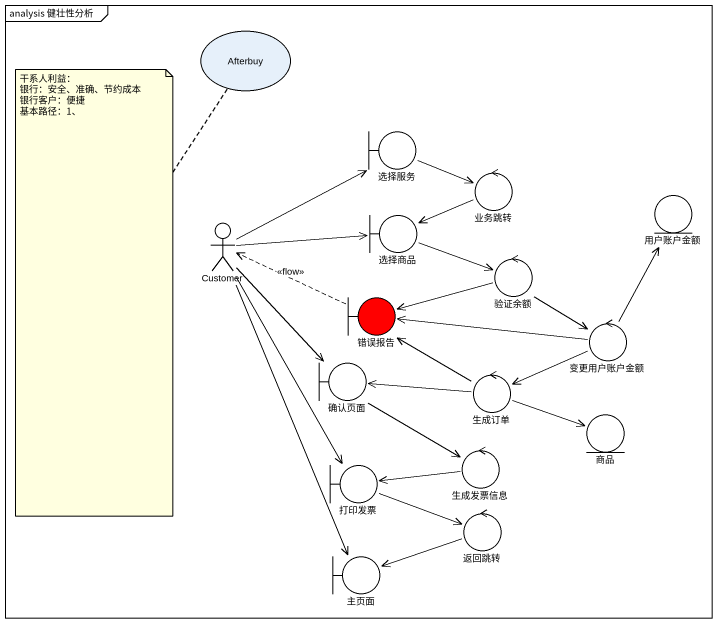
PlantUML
@startuml
mainframe analysis 健壮性分析
usecase Afterbuy
boundary 选择服务
control 业务跳转
entity 用户账户金额
actor Customer
boundary 选择商品
control 验证余额
boundary 错误报告 #FF0000
control 变更用户账户金额
boundary 确认页面
control 生成订单
entity 商品
boundary 打印发票
control 生成发票信息
control 返回跳转
boundary 主页面
选择服务 -right-> 业务跳转
业务跳转 -left-> 选择商品
Customer -up-> 选择服务
Customer -right-> 选择商品
Customer --> 确认页面
Customer --> 打印发票
Customer --> 主页面
选择商品 -right-> 验证余额
验证余额 -left-> 错误报告
验证余额 --> 变更用户账户金额
错误报告 .left.> Customer : <<flow>>
变更用户账户金额 -up-> 用户账户金额
变更用户账户金额 -left-> 错误报告
变更用户账户金额 -left-> 生成订单
确认页面 --> 生成发票信息
生成订单 -up-> 错误报告
生成订单 -left-> 确认页面
生成订单 -right-> 商品
打印发票 -right-> 返回跳转
生成发票信息 -left-> 打印发票
返回跳转 -left-> 主页面
note bottom of Afterbuy
  干系人利益：
  银行：安全、准确、节约成本
  银行客户：便捷
  基本路径：1、
end note
@enduml
